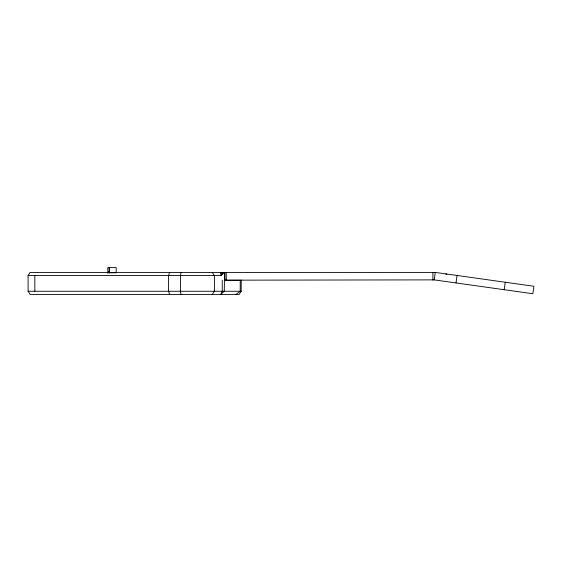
<?xml version="1.0" encoding="UTF-8"?>
<svg xmlns="http://www.w3.org/2000/svg" width="562" height="562" viewBox="0 0 562 562"><rect width="100%" height="100%" fill="white"/><g stroke="black" fill="none" stroke-linecap="round" stroke-linejoin="round"><path stroke-width="0.84" d="M222.257 280.262L222.257 291.264L220.683 294.404L224.245 291.264L224.66 272.408L221.021 275.549L28.1 275.549L28.1 291.264L30.151 294.404L239.159 294.404L241.21 291.264L241.21 279.918M434.229 279.876L435.283 272.408L533.9 286.269L532.853 293.736L434.229 279.876L224.716 280.171M456.014 282.939L457.061 275.471M504.198 289.711L505.245 282.243M181.02 272.408L180.458 275.549L180.458 291.264L181.02 294.404M220.388 272.408L221.021 275.549L221.646 272.408M169.584 272.408L168.572 275.549L168.572 291.264L169.584 294.404M221.021 275.549L222.903 272.408M28.1 275.549L30.151 272.408L435.283 272.408M212.246 294.404L214.403 291.264L214.403 275.549L212.246 272.408M446.853 274.249L445.898 274.249L446.277 273.954M236.04 294.404L240.206 291.264L240.206 280.262L224.245 280.262M107.799 272.774L108.185 272.774M28.1 291.264L241.21 291.264M432.895 272.408L432.895 280.171M226.282 272.408L226.282 280.171M224.94 272.408L224.94 280.262M109.344 267.596L109.344 272.774M109.253 267.596L109.253 272.774L116.186 272.774L116.186 267.596L107.799 267.596L107.89 272.774M34.837 275.549L34.837 291.264M107.89 273.027A84.581 3.541 90 0 1 109.253 273.027"/></g></svg>
